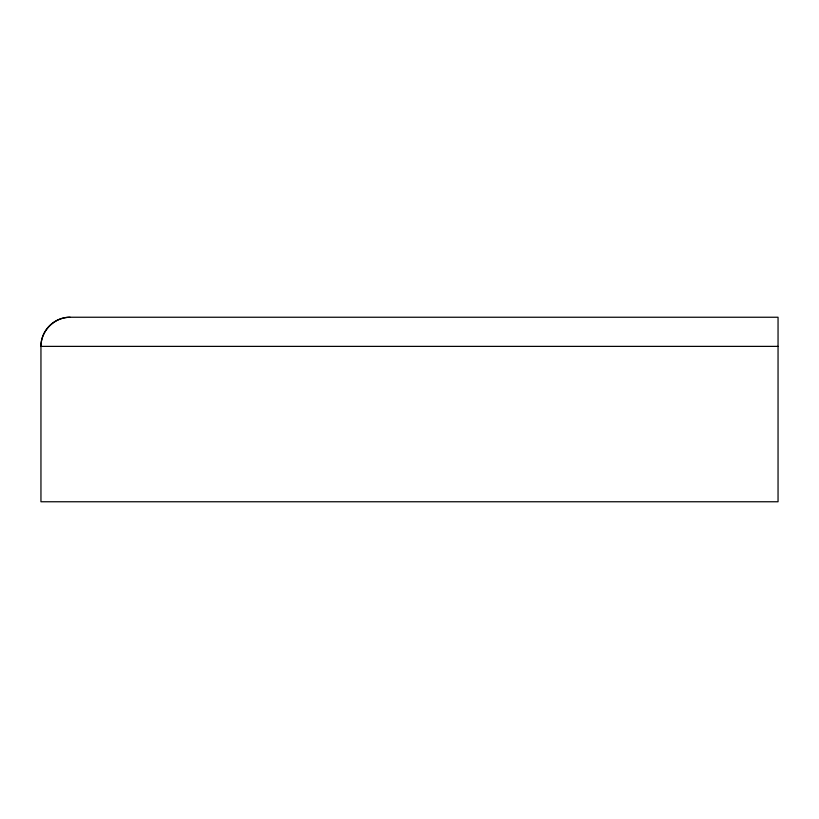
<?xml version="1.0" encoding="UTF-8"?>
<svg xmlns="http://www.w3.org/2000/svg" width="819" height="819" viewBox="0 0 819 819"><rect width="100%" height="100%" fill="white"/><g stroke="black" fill="none" stroke-linecap="round" stroke-linejoin="round"><path stroke-width="1.23" d="M70.086 317.24C54.494 317.148 40.848 330.784 40.95 346.376L40.95 501.76L778.05 501.76L778.05 317.24L70.086 317.24A29.136 29.136 0 0 0 40.95 346.376L778.05 346.376"/></g></svg>
